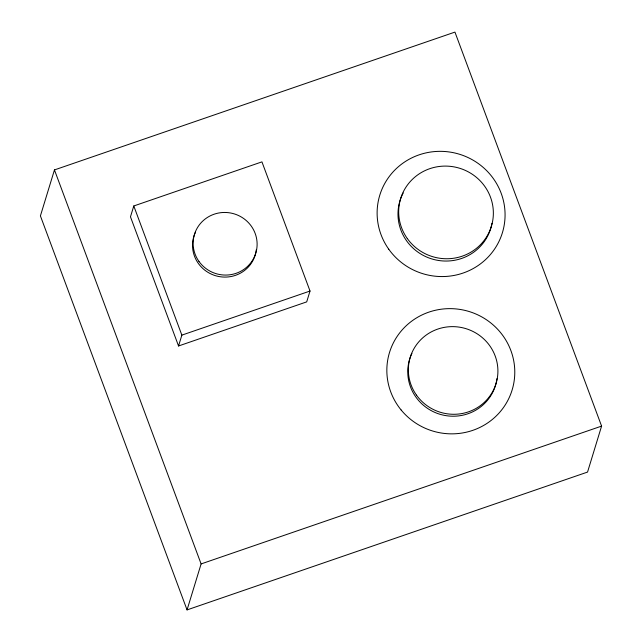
<?xml version="1.0" encoding="UTF-8"?>
<svg xmlns="http://www.w3.org/2000/svg" width="642" height="642" viewBox="0 0 642 642"><rect width="100%" height="100%" fill="white"/><g stroke="black" fill="none" stroke-linecap="round" stroke-linejoin="round"><path stroke-width="0.96" d="M54.458 169.921L40.406 215.897L187.055 609.9L587.542 472.079L601.594 426.103L454.945 32.1L54.458 169.921L201.106 563.925L187.055 609.9M133.785 205.97L130.47 216.819L178.548 345.982L306.699 301.884L310.022 291.035L261.944 161.872L133.785 205.97L181.863 335.132L178.548 345.982M181.863 335.132L310.022 291.035M201.106 563.925L601.594 426.103M496.948 378.668A44.876 43.728 17 0 1 440.083 414.307A44.876 43.728 17 0 1 411.915 353.373M491.957 223.336A47.444 46.224 17 0 1 430.268 258.429A47.444 46.224 17 0 1 403.208 192.961M256.286 249.818A32.06 31.233 17 0 1 215.832 275.795A32.06 31.233 17 0 1 195.489 232.203M401.154 410.005A64.112 62.467 17 0 0 510.567 394.453A64.112 62.467 17 0 0 440.717 309.284A64.112 62.467 17 0 0 401.154 410.005M388.763 249.216A64.112 62.467 17 0 0 499.131 241.119A64.112 62.467 17 0 0 435.396 151.512A64.112 62.467 17 0 0 388.763 249.216M407.293 238.519A47.444 46.224 17 0 0 488.963 232.532A47.444 46.224 17 0 0 441.808 166.222A47.444 46.224 17 0 0 407.293 238.519M416.498 395.143A44.876 43.728 17 0 0 493.754 389.477A44.876 43.728 17 0 0 449.143 326.754A44.876 43.728 17 0 0 416.498 395.143M198.956 261.398A32.06 31.233 17 0 0 254.144 257.354A32.06 31.233 17 0 0 222.276 212.542A32.06 31.233 17 0 0 198.956 261.398"/></g></svg>
